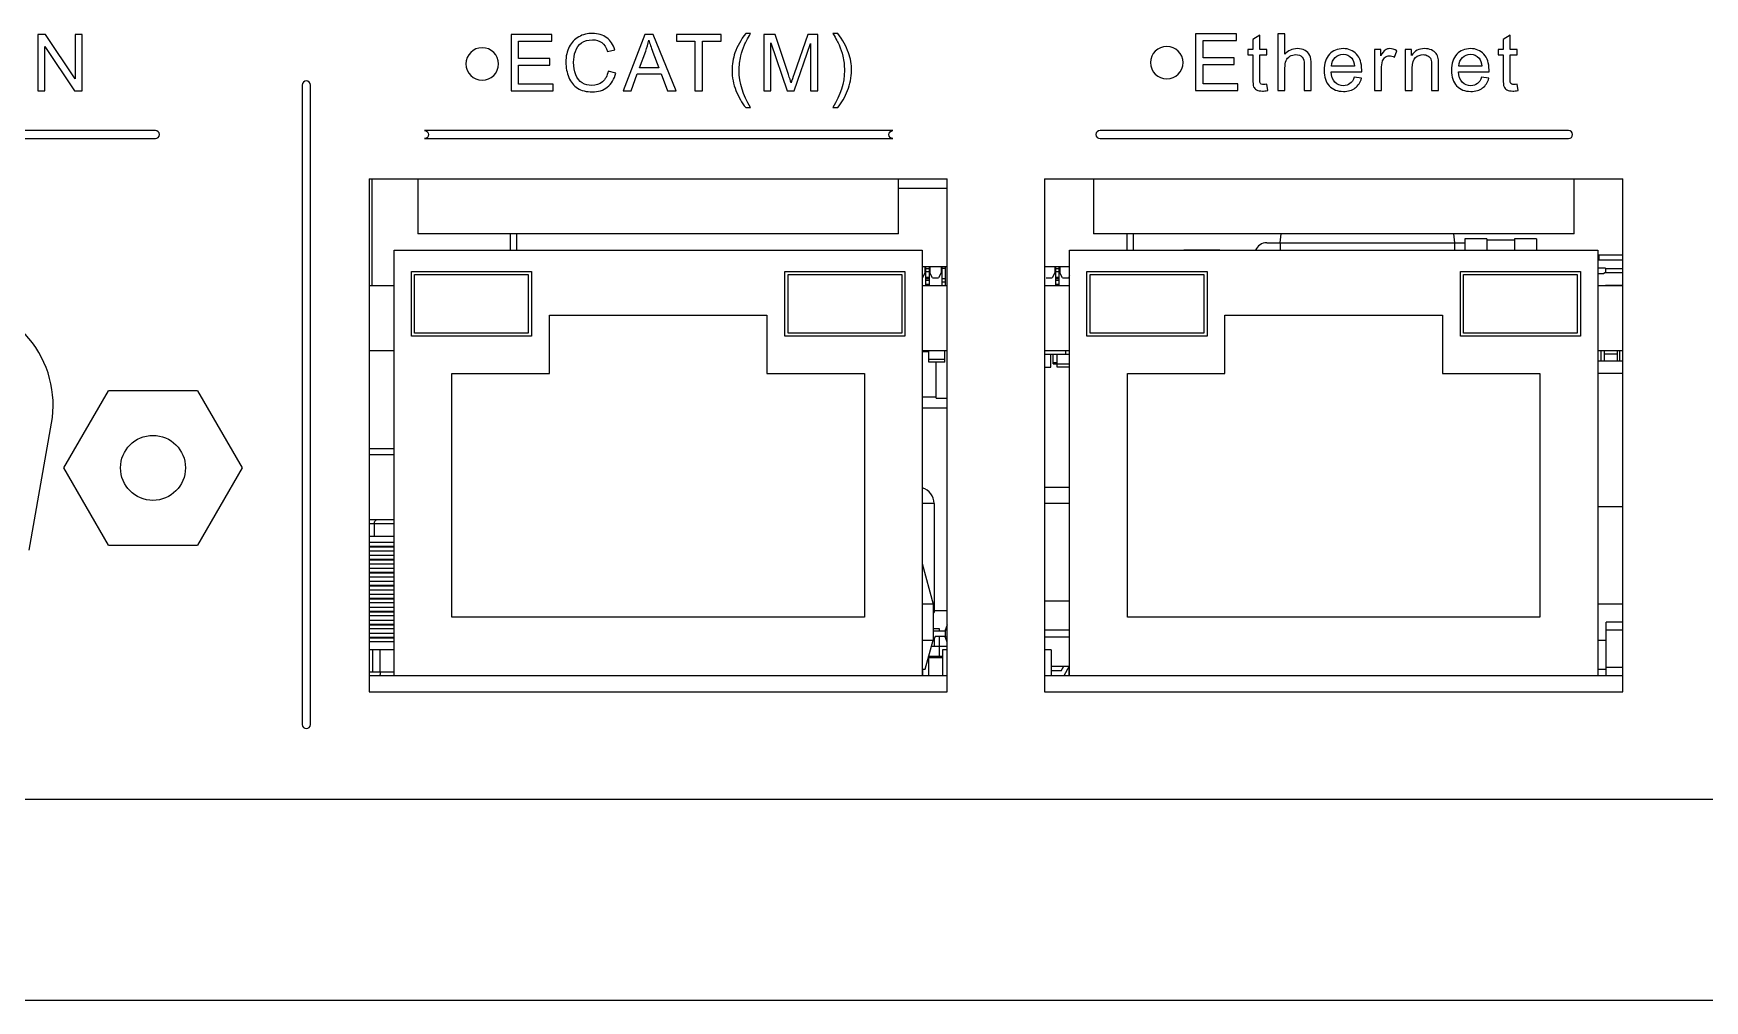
# Model space of a CAD drawing. Header units: millimetres. Extents: x 4086 to 8318, y 123 to 1549.
# Drawn here: x 7152.6 to 7204.1, y 981.8 to 1011.6 of the extents above; entities that cross this region are included whole.
import ezdxf

# ---------------------------------------------------------------- set-up
doc = ezdxf.new("R2010")
doc.units = ezdxf.units.MM
doc.layers.add('20_ALL_FEATURES', color=7, linetype='Continuous')
doc.layers.add('layer 3', color=7, linetype='Continuous')

msp = doc.modelspace()

# ---------------------------------------------------------------- linework, layer by layer
at = {"layer": '20_ALL_FEATURES', "color": 7, "linetype": 'Continuous'}
for p, q in [((7162.976, 1007.114), (7180.776, 1007.114)), ((7162.976, 1007.114), (7162.976, 991.314)), ((7163.066, 1003.814), (7163.066, 1007.114)), ((7164.476, 1007.114), (7164.476, 1005.414)), ((7179.276, 1005.414), (7179.276, 1007.114)), ((7180.776, 991.314), (7180.776, 1007.114)), ((7183.776, 1007.114), (7201.576, 1007.114)), ((7183.776, 1007.114), (7183.776, 991.314)), ((7185.276, 1007.114), (7185.276, 1005.414)), ((7200.076, 1005.414), (7200.076, 1007.114)), ((7201.576, 991.314), (7201.576, 1007.114)), ((7180.776, 1006.814), (7179.276, 1006.814)), ((7179.276, 1005.414), (7164.476, 1005.414)), ((7167.316, 1005.414), (7167.316, 1004.914)), ((7167.516, 1005.414), (7167.516, 1004.914)), ((7200.076, 1005.414), (7185.276, 1005.414)), ((7186.316, 1004.914), (7186.316, 1005.414)), ((7186.516, 1004.914), (7186.516, 1005.414)), ((7190.616, 1005.144), (7196.716, 1005.144)), ((7191.026, 1005.144), (7191.059, 1005.414)), ((7191.026, 1005.144), (7191.026, 1004.914)), ((7196.406, 1005.144), (7196.374, 1005.414)), ((7196.406, 1004.914), (7196.406, 1005.144)), ((7197.391, 1005.264), (7196.716, 1005.264)), ((7196.716, 1005.264), (7196.716, 1004.914)), ((7197.391, 1005.264), (7197.391, 1004.914)), ((7197.391, 1005.239), (7198.241, 1005.239)), ((7198.916, 1005.264), (7198.241, 1005.264)), ((7198.241, 1005.264), (7198.241, 1004.914)), ((7198.916, 1005.264), (7198.916, 1004.914)), ((7163.746, 1004.914), (7180.006, 1004.914)), ((7163.746, 991.814), (7163.746, 1004.914)), ((7180.006, 1004.914), (7180.006, 991.814)), ((7184.546, 1004.914), (7200.806, 1004.914)), ((7184.546, 991.814), (7184.546, 1004.914)), ((7188.061, 1004.914), (7188.066, 1004.924)), ((7188.066, 1004.924), (7189.166, 1004.924)), ((7189.171, 1004.914), (7189.166, 1004.924)), ((7200.806, 1004.914), (7200.806, 991.814)), ((7200.806, 1004.614), (7201.576, 1004.614)), ((7201.576, 1004.764), (7200.841, 1004.764)), ((7200.841, 1004.764), (7200.841, 1004.614)), ((7164.276, 1004.264), (7167.976, 1004.264)), ((7164.276, 1002.264), (7164.276, 1004.264)), ((7164.376, 1004.164), (7167.876, 1004.164)), ((7164.376, 1002.364), (7164.376, 1004.164)), ((7167.876, 1004.164), (7167.876, 1002.364)), ((7167.976, 1004.264), (7167.976, 1002.264)), ((7175.776, 1004.264), (7179.476, 1004.264)), ((7175.776, 1002.264), (7175.776, 1004.264)), ((7175.876, 1004.164), (7179.376, 1004.164)), ((7175.876, 1002.364), (7175.876, 1004.164)), ((7179.376, 1004.164), (7179.376, 1002.364)), ((7179.476, 1004.264), (7179.476, 1002.264)), ((7180.776, 1004.404), (7180.006, 1004.404)), ((7180.006, 1004.064), (7180.011, 1004.064)), ((7180.091, 1004.214), (7180.011, 1004.064)), ((7180.091, 1004.404), (7180.091, 1004.214)), ((7180.106, 1004.404), (7180.106, 1003.814)), ((7180.106, 1004.354), (7180.226, 1004.354)), ((7180.226, 1004.254), (7180.106, 1004.254)), ((7180.106, 1004.084), (7180.226, 1004.084)), ((7180.226, 1004.034), (7180.106, 1004.034)), ((7180.226, 1003.984), (7180.106, 1003.984)), ((7180.226, 1003.814), (7180.226, 1004.404)), ((7180.241, 1004.404), (7180.241, 1004.214)), ((7180.321, 1004.064), (7180.241, 1004.214)), ((7180.321, 1004.064), (7180.511, 1004.064)), ((7180.591, 1004.214), (7180.511, 1004.064)), ((7180.591, 1004.404), (7180.591, 1004.214)), ((7180.606, 1004.404), (7180.606, 1003.814)), ((7180.726, 1004.354), (7180.606, 1004.354)), ((7180.726, 1004.034), (7180.606, 1004.034)), ((7180.726, 1003.934), (7180.606, 1003.934)), ((7180.726, 1003.814), (7180.726, 1004.404)), ((7184.546, 1004.404), (7183.776, 1004.404)), ((7183.821, 1004.064), (7184.011, 1004.064)), ((7184.091, 1004.214), (7184.011, 1004.064)), ((7184.091, 1004.404), (7184.091, 1004.214)), ((7184.106, 1004.404), (7184.106, 1003.814)), ((7184.106, 1004.354), (7184.226, 1004.354)), ((7184.226, 1004.254), (7184.106, 1004.254)), ((7184.106, 1004.084), (7184.226, 1004.084)), ((7184.226, 1004.034), (7184.106, 1004.034)), ((7184.226, 1003.984), (7184.106, 1003.984)), ((7184.226, 1003.814), (7184.226, 1004.404)), ((7184.241, 1004.404), (7184.241, 1004.214)), ((7184.321, 1004.064), (7184.241, 1004.214)), ((7184.321, 1004.064), (7184.511, 1004.064)), ((7184.546, 1004.129), (7184.511, 1004.064)), ((7185.076, 1004.264), (7188.776, 1004.264)), ((7185.076, 1002.264), (7185.076, 1004.264)), ((7185.176, 1004.164), (7188.676, 1004.164)), ((7185.176, 1002.364), (7185.176, 1004.164)), ((7188.676, 1004.164), (7188.676, 1002.364)), ((7188.776, 1004.264), (7188.776, 1002.264)), ((7196.576, 1004.264), (7200.276, 1004.264)), ((7196.576, 1002.264), (7196.576, 1004.264)), ((7196.676, 1004.164), (7200.176, 1004.164)), ((7196.676, 1002.364), (7196.676, 1004.164)), ((7200.176, 1004.164), (7200.176, 1002.364)), ((7200.276, 1004.264), (7200.276, 1002.264)), ((7201.041, 1004.364), (7200.806, 1004.364)), ((7200.991, 1004.189), (7200.811, 1004.189)), ((7200.991, 1004.194), (7200.991, 1004.189)), ((7201.576, 1004.214), (7201.011, 1004.214)), ((7201.041, 1004.364), (7201.041, 1004.214)), ((7201.576, 1004.339), (7201.041, 1004.339)), ((7163.746, 1003.814), (7162.976, 1003.814)), ((7180.776, 1003.814), (7180.006, 1003.814)), ((7180.226, 1003.864), (7180.106, 1003.864)), ((7184.546, 1003.814), (7183.776, 1003.814)), ((7184.226, 1003.864), (7184.106, 1003.864)), ((7201.576, 1003.814), (7200.806, 1003.814)), ((7201.041, 1003.839), (7201.576, 1003.839)), ((7201.066, 1003.814), (7201.066, 1003.839)), ((7201.366, 1003.814), (7201.366, 1003.839)), ((7168.526, 1002.914), (7175.226, 1002.914)), ((7168.526, 1001.114), (7168.526, 1002.914)), ((7175.226, 1002.914), (7175.226, 1001.114)), ((7189.326, 1002.914), (7196.026, 1002.914)), ((7189.326, 1001.114), (7189.326, 1002.914)), ((7196.026, 1002.914), (7196.026, 1001.114)), ((7167.976, 1002.264), (7164.276, 1002.264)), ((7167.876, 1002.364), (7164.376, 1002.364)), ((7179.476, 1002.264), (7175.776, 1002.264)), ((7179.376, 1002.364), (7175.876, 1002.364)), ((7188.776, 1002.264), (7185.076, 1002.264)), ((7188.676, 1002.364), (7185.176, 1002.364)), ((7200.276, 1002.264), (7196.576, 1002.264)), ((7200.176, 1002.364), (7196.676, 1002.364)), ((7163.746, 1001.814), (7162.976, 1001.814)), ((7180.776, 1001.814), (7180.006, 1001.814)), ((7180.206, 1001.789), (7180.006, 1001.789)), ((7180.166, 1001.789), (7180.166, 1001.814)), ((7180.206, 1001.464), (7180.206, 1001.814)), ((7180.206, 1001.564), (7180.706, 1001.564)), ((7180.706, 1001.464), (7180.206, 1001.464)), ((7180.441, 1000.364), (7180.441, 1001.464)), ((7180.706, 1001.464), (7180.706, 1001.814)), ((7184.546, 1001.814), (7183.776, 1001.814)), ((7183.776, 1001.714), (7184.546, 1001.714)), ((7183.966, 1001.314), (7183.966, 1001.714)), ((7184.041, 1001.414), (7184.041, 1001.714)), ((7184.041, 1001.459), (7184.166, 1001.459)), ((7184.166, 1001.439), (7184.041, 1001.439)), ((7184.041, 1001.434), (7184.166, 1001.434)), ((7184.041, 1001.414), (7184.546, 1001.414)), ((7184.166, 1001.314), (7184.166, 1001.714)), ((7184.416, 1001.814), (7184.416, 1001.714)), ((7201.576, 1001.814), (7200.806, 1001.814)), ((7200.806, 1001.514), (7201.576, 1001.514)), ((7200.906, 1001.814), (7200.906, 1001.514)), ((7201.016, 1001.514), (7201.016, 1001.814)), ((7201.416, 1001.714), (7201.016, 1001.714)), ((7201.416, 1001.514), (7201.416, 1001.814)), ((7201.476, 1001.814), (7201.476, 1001.514)), ((7165.526, 1001.114), (7168.526, 1001.114)), ((7165.526, 993.614), (7165.526, 1001.114)), ((7175.226, 1001.114), (7178.226, 1001.114)), ((7178.226, 1001.114), (7178.226, 993.614)), ((7183.776, 1001.314), (7183.966, 1001.314)), ((7184.546, 1001.314), (7184.166, 1001.314)), ((7186.326, 1001.114), (7189.326, 1001.114)), ((7186.326, 993.614), (7186.326, 1001.114)), ((7196.026, 1001.114), (7199.026, 1001.114)), ((7199.026, 1001.114), (7199.026, 993.614)), ((7201.576, 1001.114), (7200.806, 1001.114)), ((7153.579, 998.214), (7154.95, 1000.589)), ((7157.692, 1000.589), (7154.95, 1000.589)), ((7157.692, 1000.589), (7159.064, 998.214)), ((7180.441, 1000.389), (7180.006, 1000.389)), ((7180.441, 1000.364), (7180.776, 1000.364)), ((7180.006, 1000.064), (7180.776, 1000.064)), ((7152.506, 995.685), (7153.197, 999.585)), ((7162.976, 998.814), (7163.746, 998.814)), ((7163.746, 998.614), (7162.976, 998.614)), ((7154.95, 995.839), (7153.579, 998.214)), ((7159.064, 998.214), (7157.692, 995.839)), ((7183.776, 997.615), (7184.546, 997.615)), ((7184.546, 997.614), (7183.776, 997.614)), ((7180.375, 997.114), (7180.006, 997.114)), ((7180.375, 997.114), (7180.375, 993.784)), ((7184.546, 997.114), (7183.776, 997.114)), ((7201.576, 997.014), (7200.806, 997.014)), ((7163.746, 996.614), (7162.976, 996.614)), ((7163.746, 996.494), (7162.976, 996.494)), ((7163.127, 996.494), (7163.127, 996.114)), ((7154.95, 995.839), (7157.692, 995.839)), ((7162.976, 996.114), (7163.746, 996.114)), ((7163.746, 995.914), (7162.976, 995.914)), ((7163.746, 995.794), (7162.976, 995.794)), ((7162.976, 995.784), (7163.746, 995.784)), ((7162.976, 995.664), (7163.746, 995.664)), ((7163.746, 995.514), (7162.976, 995.514)), ((7163.746, 995.394), (7162.976, 995.394)), ((7162.976, 995.384), (7163.746, 995.384)), ((7162.976, 995.264), (7163.746, 995.264)), ((7180.006, 995.267), (7180.342, 994.014)), ((7163.746, 995.114), (7162.976, 995.114)), ((7163.746, 994.994), (7162.976, 994.994)), ((7162.976, 994.984), (7163.746, 994.984)), ((7162.976, 994.864), (7163.746, 994.864)), ((7163.746, 994.714), (7162.976, 994.714)), ((7163.746, 994.594), (7162.976, 994.594)), ((7162.976, 994.584), (7163.746, 994.584)), ((7162.976, 994.464), (7163.746, 994.464)), ((7163.746, 994.314), (7162.976, 994.314)), ((7163.746, 994.194), (7162.976, 994.194)), ((7162.976, 994.184), (7163.746, 994.184)), ((7162.976, 994.064), (7163.746, 994.064)), ((7163.746, 993.914), (7162.976, 993.914)), ((7163.746, 993.794), (7162.976, 993.794)), ((7162.976, 993.784), (7163.746, 993.784)), ((7162.976, 993.664), (7163.746, 993.664)), ((7180.342, 994.014), (7180.006, 994.014)), ((7180.342, 994.014), (7180.342, 992.914)), ((7180.776, 993.814), (7180.342, 993.814)), ((7180.342, 993.784), (7180.375, 993.784)), ((7184.546, 994.114), (7183.776, 994.114)), ((7201.576, 994.014), (7200.806, 994.014)), ((7163.746, 993.514), (7162.976, 993.514)), ((7163.746, 993.394), (7162.976, 993.394)), ((7162.976, 993.384), (7163.746, 993.384)), ((7162.976, 993.264), (7163.746, 993.264)), ((7178.226, 993.614), (7165.526, 993.614)), ((7180.342, 993.264), (7180.525, 993.264)), ((7180.715, 993.183), (7180.342, 993.183)), ((7180.525, 993.264), (7180.525, 993.183)), ((7180.776, 993.383), (7180.715, 993.214)), ((7180.776, 993.214), (7180.715, 993.214)), ((7180.715, 993.214), (7180.715, 993.014)), ((7184.546, 993.214), (7183.776, 993.214)), ((7199.026, 993.614), (7186.326, 993.614)), ((7201.576, 993.464), (7201.071, 993.464)), ((7201.071, 991.814), (7201.071, 993.464)), ((7201.576, 993.214), (7201.071, 993.214)), ((7163.746, 993.114), (7162.976, 993.114)), ((7163.746, 992.994), (7162.976, 992.994)), ((7162.976, 992.984), (7163.746, 992.984)), ((7162.976, 992.864), (7163.746, 992.864)), ((7163.746, 992.614), (7162.976, 992.614)), ((7163.088, 991.934), (7163.088, 992.614)), ((7163.32, 991.934), (7163.32, 992.614)), ((7180.006, 992.914), (7180.342, 992.914)), ((7180.101, 992.014), (7180.342, 992.914)), ((7180.776, 992.714), (7180.288, 992.714)), ((7180.415, 993.033), (7180.332, 992.878)), ((7180.375, 992.959), (7180.375, 992.714)), ((7180.415, 993.033), (7180.715, 993.033)), ((7180.525, 993.033), (7180.525, 992.414)), ((7180.776, 992.614), (7180.635, 992.614)), ((7180.635, 992.614), (7180.635, 991.814)), ((7180.715, 993.014), (7180.776, 993.014)), ((7180.776, 992.845), (7180.715, 993.014)), ((7183.776, 993.014), (7184.546, 993.014)), ((7183.975, 992.614), (7183.776, 992.614)), ((7183.975, 992.614), (7183.975, 991.814)), ((7200.806, 992.914), (7201.071, 992.914)), ((7180.635, 992.394), (7180.204, 992.394)), ((7180.204, 992.394), (7180.204, 991.834)), ((7180.204, 992.389), (7180.635, 992.389)), ((7180.635, 992.369), (7180.204, 992.369)), ((7180.208, 992.414), (7180.635, 992.414)), ((7183.975, 992.114), (7184.546, 992.114)), ((7184.282, 991.964), (7184.362, 992.114)), ((7184.532, 992.114), (7184.372, 991.814)), ((7184.522, 992.096), (7184.522, 991.814)), ((7162.976, 991.934), (7163.746, 991.934)), ((7180.776, 991.814), (7162.976, 991.814)), ((7180.006, 992.014), (7180.101, 992.014)), ((7180.011, 992.014), (7180.011, 991.814)), ((7201.576, 991.814), (7183.776, 991.814)), ((7184.282, 991.964), (7183.975, 991.964)), ((7200.806, 992.014), (7201.071, 992.014)), ((7201.576, 992.064), (7201.071, 992.064)), ((7162.976, 991.314), (7180.776, 991.314)), ((7183.776, 991.314), (7201.576, 991.314)), ((6934.716, 988.014), (7262.016, 988.014)), ((7261.966, 981.814), (6934.766, 981.814))]:
    msp.add_line(p, q, dxfattribs=at)
msp.add_circle((7156.321, 998.214), 1, dxfattribs=at)
for centre, radius, start, end in [((7190.616, 1004.769), 0.375, 90, 157.1422), ((7200.811, 1004.169), 0.02, 90, 104.6973), ((7201.011, 1004.194), 0.02, 90, 180), ((7150.046, 1000.144), 3.2, 349.95, 90), ((7179.875, 997.114), 0.5, 0, 74.7487), ((7180.938, 993.434), 0.662, 148.1092, 154.5732)]:
    msp.add_arc(centre, radius, start, end, dxfattribs=at)
for points, knots in [([(7163.221, 996.614), (7163.2, 996.614), (7163.148, 996.582), (7163.127, 996.526), (7163.127, 996.494)], [0, 0, 0, 0, 0.400291, 1, 1, 1, 1]), ([(7163.32, 991.934), (7163.32, 991.918), (7163.319, 991.896), (7163.315, 991.868), (7163.312, 991.85), (7163.307, 991.835), (7163.302, 991.823), (7163.296, 991.814), (7163.291, 991.814)], [0, 0, 0, 0, 0.361056, 0.525215, 0.67067, 0.792731, 0.888083, 1, 1, 1, 1])]:
    msp.add_open_spline(points, degree=3, knots=knots, dxfattribs=at)
at = {"layer": 'layer 3'}
for points, knots in [([(7152.773, 1009.818), (7152.773, 1009.818), (7152.773, 1011.559), (7152.773, 1011.559), (7152.773, 1011.559), (7152.773, 1011.559), (7153.01, 1011.559), (7153.01, 1011.559), (7153.01, 1011.559), (7153.01, 1011.559), (7153.923, 1010.192), (7153.923, 1010.192), (7153.923, 1010.192), (7153.923, 1010.192), (7153.923, 1011.559), (7153.923, 1011.559), (7153.923, 1011.559), (7153.923, 1011.559), (7154.145, 1011.559), (7154.145, 1011.559), (7154.145, 1011.559), (7154.145, 1011.559), (7154.145, 1009.818), (7154.145, 1009.818), (7154.145, 1009.818), (7154.145, 1009.818), (7153.908, 1009.818), (7153.908, 1009.818), (7153.908, 1009.818), (7153.908, 1009.818), (7152.994, 1011.185), (7152.994, 1011.185), (7152.994, 1011.185), (7152.994, 1011.185), (7152.994, 1009.818), (7152.994, 1009.818), (7152.994, 1009.818), (7152.994, 1009.818), (7152.773, 1009.818), (7152.773, 1009.818)], [0, 0, 0, 0, 0.090909, 0.090909, 0.090909, 0.090909, 0.181818, 0.181818, 0.181818, 0.181818, 0.272727, 0.272727, 0.272727, 0.272727, 0.363636, 0.363636, 0.363636, 0.363636, 0.454545, 0.454545, 0.454545, 0.454545, 0.545455, 0.545455, 0.545455, 0.545455, 0.636364, 0.636364, 0.636364, 0.636364, 0.727273, 0.727273, 0.727273, 0.727273, 0.818182, 0.818182, 0.818182, 0.818182, 1, 1, 1, 1]), ([(7167.346, 1009.818), (7167.346, 1009.818), (7167.346, 1011.559), (7167.346, 1011.559), (7167.346, 1011.559), (7167.346, 1011.559), (7168.603, 1011.559), (7168.603, 1011.559), (7168.603, 1011.559), (7168.603, 1011.559), (7168.603, 1011.355), (7168.603, 1011.355), (7168.603, 1011.355), (7168.603, 1011.355), (7167.577, 1011.355), (7167.577, 1011.355), (7167.577, 1011.355), (7167.577, 1011.355), (7167.577, 1010.82), (7167.577, 1010.82), (7167.577, 1010.82), (7167.577, 1010.82), (7168.538, 1010.82), (7168.538, 1010.82), (7168.538, 1010.82), (7168.538, 1010.82), (7168.538, 1010.616), (7168.538, 1010.616), (7168.538, 1010.616), (7168.538, 1010.616), (7167.577, 1010.616), (7167.577, 1010.616), (7167.577, 1010.616), (7167.577, 1010.616), (7167.577, 1010.022), (7167.577, 1010.022), (7167.577, 1010.022), (7167.577, 1010.022), (7168.645, 1010.022), (7168.645, 1010.022), (7168.645, 1010.022), (7168.645, 1010.022), (7168.645, 1009.818), (7168.645, 1009.818), (7168.645, 1009.818), (7168.645, 1009.818), (7167.346, 1009.818), (7167.346, 1009.818)], [0, 0, 0, 0, 0.076923, 0.076923, 0.076923, 0.076923, 0.153846, 0.153846, 0.153846, 0.153846, 0.230769, 0.230769, 0.230769, 0.230769, 0.307692, 0.307692, 0.307692, 0.307692, 0.384615, 0.384615, 0.384615, 0.384615, 0.461538, 0.461538, 0.461538, 0.461538, 0.538462, 0.538462, 0.538462, 0.538462, 0.615385, 0.615385, 0.615385, 0.615385, 0.692308, 0.692308, 0.692308, 0.692308, 0.769231, 0.769231, 0.769231, 0.769231, 0.846154, 0.846154, 0.846154, 0.846154, 1, 1, 1, 1]), ([(7170.339, 1010.429), (7170.339, 1010.429), (7170.57, 1010.37), (7170.57, 1010.37), (7170.57, 1010.37), (7170.522, 1010.181), (7170.435, 1010.037), (7170.31, 1009.938), (7170.31, 1009.938), (7170.185, 1009.838), (7170.031, 1009.789), (7169.85, 1009.789), (7169.85, 1009.789), (7169.663, 1009.789), (7169.51, 1009.827), (7169.393, 1009.903), (7169.393, 1009.903), (7169.275, 1009.98), (7169.186, 1010.09), (7169.125, 1010.235), (7169.125, 1010.235), (7169.064, 1010.38), (7169.033, 1010.535), (7169.033, 1010.702), (7169.033, 1010.702), (7169.033, 1010.883), (7169.067, 1011.041), (7169.137, 1011.176), (7169.137, 1011.176), (7169.206, 1011.311), (7169.304, 1011.413), (7169.432, 1011.484), (7169.432, 1011.484), (7169.56, 1011.554), (7169.701, 1011.589), (7169.854, 1011.589), (7169.854, 1011.589), (7170.028, 1011.589), (7170.174, 1011.544), (7170.293, 1011.456), (7170.293, 1011.456), (7170.412, 1011.367), (7170.494, 1011.242), (7170.541, 1011.082), (7170.541, 1011.082), (7170.541, 1011.082), (7170.315, 1011.028), (7170.315, 1011.028), (7170.315, 1011.028), (7170.275, 1011.155), (7170.216, 1011.247), (7170.139, 1011.305), (7170.139, 1011.305), (7170.063, 1011.363), (7169.966, 1011.392), (7169.85, 1011.392), (7169.85, 1011.392), (7169.716, 1011.392), (7169.604, 1011.359), (7169.515, 1011.295), (7169.515, 1011.295), (7169.425, 1011.231), (7169.362, 1011.145), (7169.326, 1011.037), (7169.326, 1011.037), (7169.289, 1010.929), (7169.271, 1010.817), (7169.271, 1010.703), (7169.271, 1010.703), (7169.271, 1010.555), (7169.293, 1010.425), (7169.336, 1010.315), (7169.336, 1010.315), (7169.379, 1010.205), (7169.446, 1010.122), (7169.536, 1010.067), (7169.536, 1010.067), (7169.627, 1010.013), (7169.725, 1009.986), (7169.831, 1009.986), (7169.831, 1009.986), (7169.96, 1009.986), (7170.069, 1010.023), (7170.158, 1010.097), (7170.158, 1010.097), (7170.247, 1010.172), (7170.307, 1010.282), (7170.339, 1010.429)], [0, 0, 0, 0, 0.043478, 0.043478, 0.043478, 0.043478, 0.086957, 0.086957, 0.086957, 0.086957, 0.130435, 0.130435, 0.130435, 0.130435, 0.173913, 0.173913, 0.173913, 0.173913, 0.217391, 0.217391, 0.217391, 0.217391, 0.26087, 0.26087, 0.26087, 0.26087, 0.304348, 0.304348, 0.304348, 0.304348, 0.347826, 0.347826, 0.347826, 0.347826, 0.391304, 0.391304, 0.391304, 0.391304, 0.434783, 0.434783, 0.434783, 0.434783, 0.478261, 0.478261, 0.478261, 0.478261, 0.521739, 0.521739, 0.521739, 0.521739, 0.565217, 0.565217, 0.565217, 0.565217, 0.608696, 0.608696, 0.608696, 0.608696, 0.652174, 0.652174, 0.652174, 0.652174, 0.695652, 0.695652, 0.695652, 0.695652, 0.73913, 0.73913, 0.73913, 0.73913, 0.782609, 0.782609, 0.782609, 0.782609, 0.826087, 0.826087, 0.826087, 0.826087, 0.869565, 0.869565, 0.869565, 0.869565, 0.913043, 0.913043, 0.913043, 0.913043, 1, 1, 1, 1]), ([(7170.799, 1009.818), (7170.799, 1009.818), (7171.468, 1011.559), (7171.468, 1011.559), (7171.468, 1011.559), (7171.468, 1011.559), (7171.721, 1011.559), (7171.721, 1011.559), (7171.721, 1011.559), (7171.721, 1011.559), (7172.43, 1009.818), (7172.43, 1009.818), (7172.43, 1009.818), (7172.43, 1009.818), (7172.168, 1009.818), (7172.168, 1009.818), (7172.168, 1009.818), (7172.168, 1009.818), (7171.966, 1010.346), (7171.966, 1010.346), (7171.966, 1010.346), (7171.966, 1010.346), (7171.233, 1010.346), (7171.233, 1010.346), (7171.233, 1010.346), (7171.233, 1010.346), (7171.044, 1009.818), (7171.044, 1009.818), (7171.044, 1009.818), (7171.044, 1009.818), (7170.799, 1009.818), (7170.799, 1009.818)], [0, 0, 0, 0, 0.111111, 0.111111, 0.111111, 0.111111, 0.222222, 0.222222, 0.222222, 0.222222, 0.333333, 0.333333, 0.333333, 0.333333, 0.444444, 0.444444, 0.444444, 0.444444, 0.555556, 0.555556, 0.555556, 0.555556, 0.666667, 0.666667, 0.666667, 0.666667, 0.777778, 0.777778, 0.777778, 0.777778, 1, 1, 1, 1]), ([(7171.301, 1010.533), (7171.301, 1010.533), (7171.894, 1010.533), (7171.894, 1010.533), (7171.894, 1010.533), (7171.894, 1010.533), (7171.712, 1011.016), (7171.712, 1011.016), (7171.712, 1011.016), (7171.658, 1011.162), (7171.616, 1011.284), (7171.588, 1011.379), (7171.588, 1011.379), (7171.564, 1011.266), (7171.532, 1011.154), (7171.492, 1011.044), (7171.492, 1011.044), (7171.492, 1011.044), (7171.301, 1010.533), (7171.301, 1010.533)], [0, 0, 0, 0, 0.166667, 0.166667, 0.166667, 0.166667, 0.333333, 0.333333, 0.333333, 0.333333, 0.5, 0.5, 0.5, 0.5, 0.666667, 0.666667, 0.666667, 0.666667, 1, 1, 1, 1]), ([(7173.01, 1009.818), (7173.01, 1009.818), (7173.01, 1011.355), (7173.01, 1011.355), (7173.01, 1011.355), (7173.01, 1011.355), (7172.436, 1011.355), (7172.436, 1011.355), (7172.436, 1011.355), (7172.436, 1011.355), (7172.436, 1011.559), (7172.436, 1011.559), (7172.436, 1011.559), (7172.436, 1011.559), (7173.815, 1011.559), (7173.815, 1011.559), (7173.815, 1011.559), (7173.815, 1011.559), (7173.815, 1011.355), (7173.815, 1011.355), (7173.815, 1011.355), (7173.815, 1011.355), (7173.241, 1011.355), (7173.241, 1011.355), (7173.241, 1011.355), (7173.241, 1011.355), (7173.241, 1009.818), (7173.241, 1009.818), (7173.241, 1009.818), (7173.241, 1009.818), (7173.01, 1009.818), (7173.01, 1009.818)], [0, 0, 0, 0, 0.111111, 0.111111, 0.111111, 0.111111, 0.222222, 0.222222, 0.222222, 0.222222, 0.333333, 0.333333, 0.333333, 0.333333, 0.444444, 0.444444, 0.444444, 0.444444, 0.555556, 0.555556, 0.555556, 0.555556, 0.666667, 0.666667, 0.666667, 0.666667, 0.777778, 0.777778, 0.777778, 0.777778, 1, 1, 1, 1]), ([(7174.571, 1009.307), (7174.453, 1009.456), (7174.353, 1009.63), (7174.272, 1009.829), (7174.272, 1009.829), (7174.19, 1010.029), (7174.15, 1010.235), (7174.15, 1010.449), (7174.15, 1010.449), (7174.15, 1010.637), (7174.18, 1010.818), (7174.241, 1010.99), (7174.241, 1010.99), (7174.312, 1011.19), (7174.422, 1011.39), (7174.571, 1011.589), (7174.571, 1011.589), (7174.571, 1011.589), (7174.724, 1011.589), (7174.724, 1011.589), (7174.724, 1011.589), (7174.628, 1011.424), (7174.564, 1011.306), (7174.534, 1011.236), (7174.534, 1011.236), (7174.485, 1011.127), (7174.447, 1011.013), (7174.42, 1010.894), (7174.42, 1010.894), (7174.386, 1010.746), (7174.369, 1010.597), (7174.369, 1010.448), (7174.369, 1010.448), (7174.369, 1010.067), (7174.487, 1009.687), (7174.724, 1009.307), (7174.724, 1009.307), (7174.724, 1009.307), (7174.571, 1009.307), (7174.571, 1009.307)], [0, 0, 0, 0, 0.090909, 0.090909, 0.090909, 0.090909, 0.181818, 0.181818, 0.181818, 0.181818, 0.272727, 0.272727, 0.272727, 0.272727, 0.363636, 0.363636, 0.363636, 0.363636, 0.454545, 0.454545, 0.454545, 0.454545, 0.545455, 0.545455, 0.545455, 0.545455, 0.636364, 0.636364, 0.636364, 0.636364, 0.727273, 0.727273, 0.727273, 0.727273, 0.818182, 0.818182, 0.818182, 0.818182, 1, 1, 1, 1]), ([(7175.129, 1009.818), (7175.129, 1009.818), (7175.129, 1011.559), (7175.129, 1011.559), (7175.129, 1011.559), (7175.129, 1011.559), (7175.474, 1011.559), (7175.474, 1011.559), (7175.474, 1011.559), (7175.474, 1011.559), (7175.886, 1010.327), (7175.886, 1010.327), (7175.886, 1010.327), (7175.924, 1010.212), (7175.952, 1010.126), (7175.969, 1010.069), (7175.969, 1010.069), (7175.989, 1010.132), (7176.02, 1010.225), (7176.063, 1010.348), (7176.063, 1010.348), (7176.063, 1010.348), (7176.482, 1011.559), (7176.482, 1011.559), (7176.482, 1011.559), (7176.482, 1011.559), (7176.79, 1011.559), (7176.79, 1011.559), (7176.79, 1011.559), (7176.79, 1011.559), (7176.79, 1009.818), (7176.79, 1009.818), (7176.79, 1009.818), (7176.79, 1009.818), (7176.569, 1009.818), (7176.569, 1009.818), (7176.569, 1009.818), (7176.569, 1009.818), (7176.569, 1011.275), (7176.569, 1011.275), (7176.569, 1011.275), (7176.569, 1011.275), (7176.061, 1009.818), (7176.061, 1009.818), (7176.061, 1009.818), (7176.061, 1009.818), (7175.853, 1009.818), (7175.853, 1009.818), (7175.853, 1009.818), (7175.853, 1009.818), (7175.35, 1011.302), (7175.35, 1011.302), (7175.35, 1011.302), (7175.35, 1011.302), (7175.35, 1009.818), (7175.35, 1009.818), (7175.35, 1009.818), (7175.35, 1009.818), (7175.129, 1009.818), (7175.129, 1009.818)], [0, 0, 0, 0, 0.0625, 0.0625, 0.0625, 0.0625, 0.125, 0.125, 0.125, 0.125, 0.1875, 0.1875, 0.1875, 0.1875, 0.25, 0.25, 0.25, 0.25, 0.3125, 0.3125, 0.3125, 0.3125, 0.375, 0.375, 0.375, 0.375, 0.4375, 0.4375, 0.4375, 0.4375, 0.5, 0.5, 0.5, 0.5, 0.5625, 0.5625, 0.5625, 0.5625, 0.625, 0.625, 0.625, 0.625, 0.6875, 0.6875, 0.6875, 0.6875, 0.75, 0.75, 0.75, 0.75, 0.8125, 0.8125, 0.8125, 0.8125, 0.875, 0.875, 0.875, 0.875, 1, 1, 1, 1]), ([(7177.41, 1009.307), (7177.41, 1009.307), (7177.256, 1009.307), (7177.256, 1009.307), (7177.256, 1009.307), (7177.493, 1009.687), (7177.611, 1010.067), (7177.611, 1010.448), (7177.611, 1010.448), (7177.611, 1010.597), (7177.594, 1010.744), (7177.56, 1010.89), (7177.56, 1010.89), (7177.534, 1011.009), (7177.496, 1011.123), (7177.448, 1011.233), (7177.448, 1011.233), (7177.417, 1011.304), (7177.353, 1011.422), (7177.256, 1011.589), (7177.256, 1011.589), (7177.256, 1011.589), (7177.41, 1011.589), (7177.41, 1011.589), (7177.41, 1011.589), (7177.558, 1011.39), (7177.668, 1011.19), (7177.739, 1010.99), (7177.739, 1010.99), (7177.8, 1010.818), (7177.83, 1010.637), (7177.83, 1010.449), (7177.83, 1010.449), (7177.83, 1010.235), (7177.789, 1010.029), (7177.708, 1009.829), (7177.708, 1009.829), (7177.626, 1009.63), (7177.527, 1009.456), (7177.41, 1009.307)], [0, 0, 0, 0, 0.090909, 0.090909, 0.090909, 0.090909, 0.181818, 0.181818, 0.181818, 0.181818, 0.272727, 0.272727, 0.272727, 0.272727, 0.363636, 0.363636, 0.363636, 0.363636, 0.454545, 0.454545, 0.454545, 0.454545, 0.545455, 0.545455, 0.545455, 0.545455, 0.636364, 0.636364, 0.636364, 0.636364, 0.727273, 0.727273, 0.727273, 0.727273, 0.818182, 0.818182, 0.818182, 0.818182, 1, 1, 1, 1]), ([(7188.424, 1009.831), (7188.424, 1009.831), (7188.424, 1011.573), (7188.424, 1011.573), (7188.424, 1011.573), (7188.424, 1011.573), (7189.682, 1011.573), (7189.682, 1011.573), (7189.682, 1011.573), (7189.682, 1011.573), (7189.682, 1011.368), (7189.682, 1011.368), (7189.682, 1011.368), (7189.682, 1011.368), (7188.655, 1011.368), (7188.655, 1011.368), (7188.655, 1011.368), (7188.655, 1011.368), (7188.655, 1010.833), (7188.655, 1010.833), (7188.655, 1010.833), (7188.655, 1010.833), (7189.616, 1010.833), (7189.616, 1010.833), (7189.616, 1010.833), (7189.616, 1010.833), (7189.616, 1010.629), (7189.616, 1010.629), (7189.616, 1010.629), (7189.616, 1010.629), (7188.655, 1010.629), (7188.655, 1010.629), (7188.655, 1010.629), (7188.655, 1010.629), (7188.655, 1010.035), (7188.655, 1010.035), (7188.655, 1010.035), (7188.655, 1010.035), (7189.723, 1010.035), (7189.723, 1010.035), (7189.723, 1010.035), (7189.723, 1010.035), (7189.723, 1009.831), (7189.723, 1009.831), (7189.723, 1009.831), (7189.723, 1009.831), (7188.424, 1009.831), (7188.424, 1009.831)], [0, 0, 0, 0, 0.076923, 0.076923, 0.076923, 0.076923, 0.153846, 0.153846, 0.153846, 0.153846, 0.230769, 0.230769, 0.230769, 0.230769, 0.307692, 0.307692, 0.307692, 0.307692, 0.384615, 0.384615, 0.384615, 0.384615, 0.461538, 0.461538, 0.461538, 0.461538, 0.538462, 0.538462, 0.538462, 0.538462, 0.615385, 0.615385, 0.615385, 0.615385, 0.692308, 0.692308, 0.692308, 0.692308, 0.769231, 0.769231, 0.769231, 0.769231, 0.846154, 0.846154, 0.846154, 0.846154, 1, 1, 1, 1]), ([(7190.615, 1010.022), (7190.615, 1010.022), (7190.644, 1009.833), (7190.644, 1009.833), (7190.644, 1009.833), (7190.584, 1009.821), (7190.53, 1009.814), (7190.483, 1009.814), (7190.483, 1009.814), (7190.405, 1009.814), (7190.345, 1009.826), (7190.302, 1009.851), (7190.302, 1009.851), (7190.26, 1009.876), (7190.23, 1009.908), (7190.212, 1009.948), (7190.212, 1009.948), (7190.195, 1009.988), (7190.186, 1010.072), (7190.186, 1010.201), (7190.186, 1010.201), (7190.186, 1010.201), (7190.186, 1010.928), (7190.186, 1010.928), (7190.186, 1010.928), (7190.186, 1010.928), (7190.028, 1010.928), (7190.028, 1010.928), (7190.028, 1010.928), (7190.028, 1010.928), (7190.028, 1011.094), (7190.028, 1011.094), (7190.028, 1011.094), (7190.028, 1011.094), (7190.186, 1011.094), (7190.186, 1011.094), (7190.186, 1011.094), (7190.186, 1011.094), (7190.186, 1011.406), (7190.186, 1011.406), (7190.186, 1011.406), (7190.186, 1011.406), (7190.401, 1011.534), (7190.401, 1011.534), (7190.401, 1011.534), (7190.401, 1011.534), (7190.401, 1011.094), (7190.401, 1011.094), (7190.401, 1011.094), (7190.401, 1011.094), (7190.615, 1011.094), (7190.615, 1011.094), (7190.615, 1011.094), (7190.615, 1011.094), (7190.615, 1010.928), (7190.615, 1010.928), (7190.615, 1010.928), (7190.615, 1010.928), (7190.401, 1010.928), (7190.401, 1010.928), (7190.401, 1010.928), (7190.401, 1010.928), (7190.401, 1010.189), (7190.401, 1010.189), (7190.401, 1010.189), (7190.401, 1010.127), (7190.404, 1010.088), (7190.412, 1010.071), (7190.412, 1010.071), (7190.419, 1010.053), (7190.431, 1010.04), (7190.448, 1010.029), (7190.448, 1010.029), (7190.465, 1010.019), (7190.49, 1010.014), (7190.521, 1010.014), (7190.521, 1010.014), (7190.545, 1010.014), (7190.576, 1010.016), (7190.615, 1010.022)], [0, 0, 0, 0, 0.047619, 0.047619, 0.047619, 0.047619, 0.095238, 0.095238, 0.095238, 0.095238, 0.142857, 0.142857, 0.142857, 0.142857, 0.190476, 0.190476, 0.190476, 0.190476, 0.238095, 0.238095, 0.238095, 0.238095, 0.285714, 0.285714, 0.285714, 0.285714, 0.333333, 0.333333, 0.333333, 0.333333, 0.380952, 0.380952, 0.380952, 0.380952, 0.428571, 0.428571, 0.428571, 0.428571, 0.47619, 0.47619, 0.47619, 0.47619, 0.52381, 0.52381, 0.52381, 0.52381, 0.571429, 0.571429, 0.571429, 0.571429, 0.619048, 0.619048, 0.619048, 0.619048, 0.666667, 0.666667, 0.666667, 0.666667, 0.714286, 0.714286, 0.714286, 0.714286, 0.761905, 0.761905, 0.761905, 0.761905, 0.809524, 0.809524, 0.809524, 0.809524, 0.857143, 0.857143, 0.857143, 0.857143, 0.904762, 0.904762, 0.904762, 0.904762, 1, 1, 1, 1]), ([(7190.961, 1009.831), (7190.961, 1009.831), (7190.961, 1011.573), (7190.961, 1011.573), (7190.961, 1011.573), (7190.961, 1011.573), (7191.175, 1011.573), (7191.175, 1011.573), (7191.175, 1011.573), (7191.175, 1011.573), (7191.175, 1010.946), (7191.175, 1010.946), (7191.175, 1010.946), (7191.274, 1011.062), (7191.4, 1011.12), (7191.551, 1011.12), (7191.551, 1011.12), (7191.644, 1011.12), (7191.725, 1011.102), (7191.794, 1011.065), (7191.794, 1011.065), (7191.862, 1011.028), (7191.911, 1010.978), (7191.941, 1010.913), (7191.941, 1010.913), (7191.97, 1010.848), (7191.985, 1010.753), (7191.985, 1010.63), (7191.985, 1010.63), (7191.985, 1010.63), (7191.985, 1009.831), (7191.985, 1009.831), (7191.985, 1009.831), (7191.985, 1009.831), (7191.771, 1009.831), (7191.771, 1009.831), (7191.771, 1009.831), (7191.771, 1009.831), (7191.771, 1010.629), (7191.771, 1010.629), (7191.771, 1010.629), (7191.771, 1010.736), (7191.748, 1010.814), (7191.702, 1010.862), (7191.702, 1010.862), (7191.656, 1010.911), (7191.591, 1010.935), (7191.507, 1010.935), (7191.507, 1010.935), (7191.444, 1010.935), (7191.385, 1010.919), (7191.329, 1010.886), (7191.329, 1010.886), (7191.274, 1010.854), (7191.234, 1010.809), (7191.21, 1010.753), (7191.21, 1010.753), (7191.187, 1010.697), (7191.175, 1010.619), (7191.175, 1010.52), (7191.175, 1010.52), (7191.175, 1010.52), (7191.175, 1009.831), (7191.175, 1009.831), (7191.175, 1009.831), (7191.175, 1009.831), (7190.961, 1009.831), (7190.961, 1009.831)], [0, 0, 0, 0, 0.055556, 0.055556, 0.055556, 0.055556, 0.111111, 0.111111, 0.111111, 0.111111, 0.166667, 0.166667, 0.166667, 0.166667, 0.222222, 0.222222, 0.222222, 0.222222, 0.277778, 0.277778, 0.277778, 0.277778, 0.333333, 0.333333, 0.333333, 0.333333, 0.388889, 0.388889, 0.388889, 0.388889, 0.444444, 0.444444, 0.444444, 0.444444, 0.5, 0.5, 0.5, 0.5, 0.555556, 0.555556, 0.555556, 0.555556, 0.611111, 0.611111, 0.611111, 0.611111, 0.666667, 0.666667, 0.666667, 0.666667, 0.722222, 0.722222, 0.722222, 0.722222, 0.777778, 0.777778, 0.777778, 0.777778, 0.833333, 0.833333, 0.833333, 0.833333, 0.888889, 0.888889, 0.888889, 0.888889, 1, 1, 1, 1]), ([(7198.323, 1010.022), (7198.323, 1010.022), (7198.352, 1009.833), (7198.352, 1009.833), (7198.352, 1009.833), (7198.292, 1009.821), (7198.238, 1009.814), (7198.191, 1009.814), (7198.191, 1009.814), (7198.114, 1009.814), (7198.054, 1009.826), (7198.011, 1009.851), (7198.011, 1009.851), (7197.968, 1009.876), (7197.938, 1009.908), (7197.921, 1009.948), (7197.921, 1009.948), (7197.903, 1009.988), (7197.895, 1010.072), (7197.895, 1010.201), (7197.895, 1010.201), (7197.895, 1010.201), (7197.895, 1010.928), (7197.895, 1010.928), (7197.895, 1010.928), (7197.895, 1010.928), (7197.737, 1010.928), (7197.737, 1010.928), (7197.737, 1010.928), (7197.737, 1010.928), (7197.737, 1011.094), (7197.737, 1011.094), (7197.737, 1011.094), (7197.737, 1011.094), (7197.895, 1011.094), (7197.895, 1011.094), (7197.895, 1011.094), (7197.895, 1011.094), (7197.895, 1011.406), (7197.895, 1011.406), (7197.895, 1011.406), (7197.895, 1011.406), (7198.109, 1011.534), (7198.109, 1011.534), (7198.109, 1011.534), (7198.109, 1011.534), (7198.109, 1011.094), (7198.109, 1011.094), (7198.109, 1011.094), (7198.109, 1011.094), (7198.323, 1011.094), (7198.323, 1011.094), (7198.323, 1011.094), (7198.323, 1011.094), (7198.323, 1010.928), (7198.323, 1010.928), (7198.323, 1010.928), (7198.323, 1010.928), (7198.109, 1010.928), (7198.109, 1010.928), (7198.109, 1010.928), (7198.109, 1010.928), (7198.109, 1010.189), (7198.109, 1010.189), (7198.109, 1010.189), (7198.109, 1010.127), (7198.112, 1010.088), (7198.12, 1010.071), (7198.12, 1010.071), (7198.127, 1010.053), (7198.14, 1010.04), (7198.157, 1010.029), (7198.157, 1010.029), (7198.174, 1010.019), (7198.198, 1010.014), (7198.23, 1010.014), (7198.23, 1010.014), (7198.253, 1010.014), (7198.284, 1010.016), (7198.323, 1010.022)], [0, 0, 0, 0, 0.047619, 0.047619, 0.047619, 0.047619, 0.095238, 0.095238, 0.095238, 0.095238, 0.142857, 0.142857, 0.142857, 0.142857, 0.190476, 0.190476, 0.190476, 0.190476, 0.238095, 0.238095, 0.238095, 0.238095, 0.285714, 0.285714, 0.285714, 0.285714, 0.333333, 0.333333, 0.333333, 0.333333, 0.380952, 0.380952, 0.380952, 0.380952, 0.428571, 0.428571, 0.428571, 0.428571, 0.47619, 0.47619, 0.47619, 0.47619, 0.52381, 0.52381, 0.52381, 0.52381, 0.571429, 0.571429, 0.571429, 0.571429, 0.619048, 0.619048, 0.619048, 0.619048, 0.666667, 0.666667, 0.666667, 0.666667, 0.714286, 0.714286, 0.714286, 0.714286, 0.761905, 0.761905, 0.761905, 0.761905, 0.809524, 0.809524, 0.809524, 0.809524, 0.857143, 0.857143, 0.857143, 0.857143, 0.904762, 0.904762, 0.904762, 0.904762, 1, 1, 1, 1]), ([(7193.31, 1010.24), (7193.31, 1010.24), (7193.532, 1010.211), (7193.532, 1010.211), (7193.532, 1010.211), (7193.497, 1010.082), (7193.433, 1009.982), (7193.339, 1009.911), (7193.339, 1009.911), (7193.244, 1009.84), (7193.124, 1009.804), (7192.978, 1009.804), (7192.978, 1009.804), (7192.794, 1009.804), (7192.648, 1009.861), (7192.54, 1009.975), (7192.54, 1009.975), (7192.432, 1010.088), (7192.379, 1010.247), (7192.379, 1010.452), (7192.379, 1010.452), (7192.379, 1010.663), (7192.433, 1010.828), (7192.542, 1010.945), (7192.542, 1010.945), (7192.651, 1011.062), (7192.792, 1011.12), (7192.966, 1011.12), (7192.966, 1011.12), (7193.135, 1011.12), (7193.272, 1011.063), (7193.379, 1010.948), (7193.379, 1010.948), (7193.485, 1010.834), (7193.539, 1010.672), (7193.539, 1010.464), (7193.539, 1010.464), (7193.539, 1010.452), (7193.538, 1010.433), (7193.538, 1010.408), (7193.538, 1010.408), (7193.538, 1010.408), (7192.597, 1010.408), (7192.597, 1010.408), (7192.597, 1010.408), (7192.606, 1010.269), (7192.644, 1010.163), (7192.715, 1010.09), (7192.715, 1010.09), (7192.785, 1010.016), (7192.873, 1009.98), (7192.978, 1009.98), (7192.978, 1009.98), (7193.056, 1009.98), (7193.123, 1010), (7193.178, 1010.042), (7193.178, 1010.042), (7193.234, 1010.083), (7193.278, 1010.149), (7193.31, 1010.24)], [0, 0, 0, 0, 0.0625, 0.0625, 0.0625, 0.0625, 0.125, 0.125, 0.125, 0.125, 0.1875, 0.1875, 0.1875, 0.1875, 0.25, 0.25, 0.25, 0.25, 0.3125, 0.3125, 0.3125, 0.3125, 0.375, 0.375, 0.375, 0.375, 0.4375, 0.4375, 0.4375, 0.4375, 0.5, 0.5, 0.5, 0.5, 0.5625, 0.5625, 0.5625, 0.5625, 0.625, 0.625, 0.625, 0.625, 0.6875, 0.6875, 0.6875, 0.6875, 0.75, 0.75, 0.75, 0.75, 0.8125, 0.8125, 0.8125, 0.8125, 0.875, 0.875, 0.875, 0.875, 1, 1, 1, 1]), ([(7192.61, 1010.583), (7192.61, 1010.583), (7193.313, 1010.583), (7193.313, 1010.583), (7193.313, 1010.583), (7193.303, 1010.689), (7193.276, 1010.768), (7193.232, 1010.822), (7193.232, 1010.822), (7193.164, 1010.904), (7193.076, 1010.945), (7192.968, 1010.945), (7192.968, 1010.945), (7192.869, 1010.945), (7192.787, 1010.912), (7192.72, 1010.847), (7192.72, 1010.847), (7192.654, 1010.781), (7192.617, 1010.693), (7192.61, 1010.583)], [0, 0, 0, 0, 0.166667, 0.166667, 0.166667, 0.166667, 0.333333, 0.333333, 0.333333, 0.333333, 0.5, 0.5, 0.5, 0.5, 0.666667, 0.666667, 0.666667, 0.666667, 1, 1, 1, 1]), ([(7193.935, 1009.831), (7193.935, 1009.831), (7193.935, 1011.094), (7193.935, 1011.094), (7193.935, 1011.094), (7193.935, 1011.094), (7194.127, 1011.094), (7194.127, 1011.094), (7194.127, 1011.094), (7194.127, 1011.094), (7194.127, 1010.9), (7194.127, 1010.9), (7194.127, 1010.9), (7194.176, 1010.99), (7194.221, 1011.049), (7194.263, 1011.077), (7194.263, 1011.077), (7194.305, 1011.106), (7194.351, 1011.12), (7194.4, 1011.12), (7194.4, 1011.12), (7194.473, 1011.12), (7194.546, 1011.098), (7194.621, 1011.053), (7194.621, 1011.053), (7194.621, 1011.053), (7194.544, 1010.855), (7194.544, 1010.855), (7194.544, 1010.855), (7194.492, 1010.884), (7194.441, 1010.899), (7194.389, 1010.899), (7194.389, 1010.899), (7194.342, 1010.899), (7194.3, 1010.885), (7194.263, 1010.857), (7194.263, 1010.857), (7194.227, 1010.829), (7194.2, 1010.79), (7194.184, 1010.74), (7194.184, 1010.74), (7194.16, 1010.664), (7194.149, 1010.581), (7194.149, 1010.491), (7194.149, 1010.491), (7194.149, 1010.491), (7194.149, 1009.831), (7194.149, 1009.831), (7194.149, 1009.831), (7194.149, 1009.831), (7193.935, 1009.831), (7193.935, 1009.831)], [0, 0, 0, 0, 0.071429, 0.071429, 0.071429, 0.071429, 0.142857, 0.142857, 0.142857, 0.142857, 0.214286, 0.214286, 0.214286, 0.214286, 0.285714, 0.285714, 0.285714, 0.285714, 0.357143, 0.357143, 0.357143, 0.357143, 0.428571, 0.428571, 0.428571, 0.428571, 0.5, 0.5, 0.5, 0.5, 0.571429, 0.571429, 0.571429, 0.571429, 0.642857, 0.642857, 0.642857, 0.642857, 0.714286, 0.714286, 0.714286, 0.714286, 0.785714, 0.785714, 0.785714, 0.785714, 0.857143, 0.857143, 0.857143, 0.857143, 1, 1, 1, 1]), ([(7194.882, 1009.831), (7194.882, 1009.831), (7194.882, 1011.094), (7194.882, 1011.094), (7194.882, 1011.094), (7194.882, 1011.094), (7195.074, 1011.094), (7195.074, 1011.094), (7195.074, 1011.094), (7195.074, 1011.094), (7195.074, 1010.914), (7195.074, 1010.914), (7195.074, 1010.914), (7195.167, 1011.052), (7195.301, 1011.12), (7195.475, 1011.12), (7195.475, 1011.12), (7195.552, 1011.12), (7195.621, 1011.107), (7195.685, 1011.079), (7195.685, 1011.079), (7195.749, 1011.052), (7195.796, 1011.016), (7195.828, 1010.972), (7195.828, 1010.972), (7195.86, 1010.928), (7195.882, 1010.875), (7195.895, 1010.814), (7195.895, 1010.814), (7195.902, 1010.775), (7195.906, 1010.705), (7195.906, 1010.606), (7195.906, 1010.606), (7195.906, 1010.606), (7195.906, 1009.831), (7195.906, 1009.831), (7195.906, 1009.831), (7195.906, 1009.831), (7195.692, 1009.831), (7195.692, 1009.831), (7195.692, 1009.831), (7195.692, 1009.831), (7195.692, 1010.598), (7195.692, 1010.598), (7195.692, 1010.598), (7195.692, 1010.685), (7195.684, 1010.751), (7195.668, 1010.794), (7195.668, 1010.794), (7195.651, 1010.837), (7195.621, 1010.871), (7195.579, 1010.897), (7195.579, 1010.897), (7195.537, 1010.922), (7195.487, 1010.935), (7195.43, 1010.935), (7195.43, 1010.935), (7195.34, 1010.935), (7195.261, 1010.907), (7195.195, 1010.849), (7195.195, 1010.849), (7195.129, 1010.791), (7195.096, 1010.681), (7195.096, 1010.52), (7195.096, 1010.52), (7195.096, 1010.52), (7195.096, 1009.831), (7195.096, 1009.831), (7195.096, 1009.831), (7195.096, 1009.831), (7194.882, 1009.831), (7194.882, 1009.831)], [0, 0, 0, 0, 0.052632, 0.052632, 0.052632, 0.052632, 0.105263, 0.105263, 0.105263, 0.105263, 0.157895, 0.157895, 0.157895, 0.157895, 0.210526, 0.210526, 0.210526, 0.210526, 0.263158, 0.263158, 0.263158, 0.263158, 0.315789, 0.315789, 0.315789, 0.315789, 0.368421, 0.368421, 0.368421, 0.368421, 0.421053, 0.421053, 0.421053, 0.421053, 0.473684, 0.473684, 0.473684, 0.473684, 0.526316, 0.526316, 0.526316, 0.526316, 0.578947, 0.578947, 0.578947, 0.578947, 0.631579, 0.631579, 0.631579, 0.631579, 0.684211, 0.684211, 0.684211, 0.684211, 0.736842, 0.736842, 0.736842, 0.736842, 0.789474, 0.789474, 0.789474, 0.789474, 0.842105, 0.842105, 0.842105, 0.842105, 0.894737, 0.894737, 0.894737, 0.894737, 1, 1, 1, 1]), ([(7197.231, 1010.24), (7197.231, 1010.24), (7197.453, 1010.211), (7197.453, 1010.211), (7197.453, 1010.211), (7197.418, 1010.082), (7197.354, 1009.982), (7197.26, 1009.911), (7197.26, 1009.911), (7197.166, 1009.84), (7197.046, 1009.804), (7196.899, 1009.804), (7196.899, 1009.804), (7196.715, 1009.804), (7196.569, 1009.861), (7196.462, 1009.975), (7196.462, 1009.975), (7196.354, 1010.088), (7196.3, 1010.247), (7196.3, 1010.452), (7196.3, 1010.452), (7196.3, 1010.663), (7196.354, 1010.828), (7196.463, 1010.945), (7196.463, 1010.945), (7196.572, 1011.062), (7196.714, 1011.12), (7196.888, 1011.12), (7196.888, 1011.12), (7197.056, 1011.12), (7197.193, 1011.063), (7197.3, 1010.948), (7197.3, 1010.948), (7197.406, 1010.834), (7197.46, 1010.672), (7197.46, 1010.464), (7197.46, 1010.464), (7197.46, 1010.452), (7197.46, 1010.433), (7197.459, 1010.408), (7197.459, 1010.408), (7197.459, 1010.408), (7196.519, 1010.408), (7196.519, 1010.408), (7196.519, 1010.408), (7196.527, 1010.269), (7196.566, 1010.163), (7196.636, 1010.09), (7196.636, 1010.09), (7196.706, 1010.016), (7196.794, 1009.98), (7196.899, 1009.98), (7196.899, 1009.98), (7196.978, 1009.98), (7197.044, 1010), (7197.1, 1010.042), (7197.1, 1010.042), (7197.155, 1010.083), (7197.199, 1010.149), (7197.231, 1010.24)], [0, 0, 0, 0, 0.0625, 0.0625, 0.0625, 0.0625, 0.125, 0.125, 0.125, 0.125, 0.1875, 0.1875, 0.1875, 0.1875, 0.25, 0.25, 0.25, 0.25, 0.3125, 0.3125, 0.3125, 0.3125, 0.375, 0.375, 0.375, 0.375, 0.4375, 0.4375, 0.4375, 0.4375, 0.5, 0.5, 0.5, 0.5, 0.5625, 0.5625, 0.5625, 0.5625, 0.625, 0.625, 0.625, 0.625, 0.6875, 0.6875, 0.6875, 0.6875, 0.75, 0.75, 0.75, 0.75, 0.8125, 0.8125, 0.8125, 0.8125, 0.875, 0.875, 0.875, 0.875, 1, 1, 1, 1]), ([(7196.531, 1010.583), (7196.531, 1010.583), (7197.234, 1010.583), (7197.234, 1010.583), (7197.234, 1010.583), (7197.224, 1010.689), (7197.197, 1010.768), (7197.153, 1010.822), (7197.153, 1010.822), (7197.085, 1010.904), (7196.997, 1010.945), (7196.889, 1010.945), (7196.889, 1010.945), (7196.791, 1010.945), (7196.708, 1010.912), (7196.642, 1010.847), (7196.642, 1010.847), (7196.575, 1010.781), (7196.538, 1010.693), (7196.531, 1010.583)], [0, 0, 0, 0, 0.166667, 0.166667, 0.166667, 0.166667, 0.333333, 0.333333, 0.333333, 0.333333, 0.5, 0.5, 0.5, 0.5, 0.666667, 0.666667, 0.666667, 0.666667, 1, 1, 1, 1]), ([(7161.168, 1010), (7161.168, 1003.437), (7161.168, 993.592), (7161.168, 990.311), (7161.168, 990.311), (7161.168, 990.242), (7161.112, 990.186), (7161.043, 990.186), (7161.043, 990.186), (7160.974, 990.186), (7160.918, 990.242), (7160.918, 990.311), (7160.918, 990.311), (7160.918, 996.874), (7160.918, 1006.719), (7160.918, 1010), (7160.918, 1010), (7160.918, 1010.069), (7160.974, 1010.125), (7161.043, 1010.125), (7161.043, 1010.125), (7161.112, 1010.125), (7161.168, 1010.069), (7161.168, 1010)], [0, 0, 0, 0, 0.142857, 0.142857, 0.142857, 0.142857, 0.285714, 0.285714, 0.285714, 0.285714, 0.428571, 0.428571, 0.428571, 0.428571, 0.571429, 0.571429, 0.571429, 0.571429, 0.714286, 0.714286, 0.714286, 0.714286, 1, 1, 1, 1]), ([(7156.395, 1008.35), (7153.475, 1008.35), (7137.133, 1008.35), (7131.293, 1008.35), (7131.293, 1008.35), (7131.224, 1008.35), (7131.168, 1008.406), (7131.168, 1008.475), (7131.168, 1008.475), (7131.168, 1008.544), (7131.224, 1008.6), (7131.293, 1008.6), (7131.293, 1008.6), (7134.213, 1008.6), (7150.555, 1008.6), (7156.395, 1008.6), (7156.395, 1008.6), (7156.464, 1008.6), (7156.52, 1008.544), (7156.52, 1008.475), (7156.52, 1008.475), (7156.52, 1008.406), (7156.464, 1008.35), (7156.395, 1008.35)], [0, 0, 0, 0, 0.142857, 0.142857, 0.142857, 0.142857, 0.285714, 0.285714, 0.285714, 0.285714, 0.428571, 0.428571, 0.428571, 0.428571, 0.571429, 0.571429, 0.571429, 0.571429, 0.714286, 0.714286, 0.714286, 0.714286, 1, 1, 1, 1]), ([(7164.685, 1008.6), (7164.685, 1008.6), (7179.103, 1008.6), (7179.103, 1008.6), (7179.103, 1008.6), (7179.036, 1008.598), (7178.981, 1008.543), (7178.981, 1008.475), (7178.981, 1008.475), (7178.981, 1008.407), (7179.036, 1008.352), (7179.103, 1008.35), (7179.103, 1008.35), (7179.103, 1008.35), (7164.685, 1008.35), (7164.685, 1008.35), (7164.685, 1008.35), (7164.753, 1008.352), (7164.807, 1008.407), (7164.807, 1008.475), (7164.807, 1008.475), (7164.807, 1008.543), (7164.753, 1008.598), (7164.685, 1008.6)], [0, 0, 0, 0, 0.142857, 0.142857, 0.142857, 0.142857, 0.285714, 0.285714, 0.285714, 0.285714, 0.428571, 0.428571, 0.428571, 0.428571, 0.571429, 0.571429, 0.571429, 0.571429, 0.714286, 0.714286, 0.714286, 0.714286, 1, 1, 1, 1]), ([(7185.482, 1008.6), (7185.482, 1008.6), (7185.485, 1008.6), (7185.485, 1008.6), (7185.485, 1008.6), (7185.485, 1008.6), (7199.903, 1008.6), (7199.903, 1008.6), (7199.903, 1008.6), (7199.903, 1008.6), (7199.906, 1008.6), (7199.906, 1008.6), (7199.906, 1008.6), (7199.975, 1008.6), (7200.031, 1008.544), (7200.031, 1008.475), (7200.031, 1008.475), (7200.031, 1008.406), (7199.975, 1008.35), (7199.906, 1008.35), (7199.906, 1008.35), (7199.906, 1008.35), (7199.903, 1008.35), (7199.903, 1008.35), (7199.903, 1008.35), (7199.903, 1008.35), (7185.485, 1008.35), (7185.485, 1008.35), (7185.485, 1008.35), (7185.485, 1008.35), (7185.482, 1008.35), (7185.482, 1008.35), (7185.482, 1008.35), (7185.413, 1008.35), (7185.357, 1008.406), (7185.357, 1008.475), (7185.357, 1008.475), (7185.357, 1008.544), (7185.413, 1008.6), (7185.482, 1008.6)], [0, 0, 0, 0, 0.090909, 0.090909, 0.090909, 0.090909, 0.181818, 0.181818, 0.181818, 0.181818, 0.272727, 0.272727, 0.272727, 0.272727, 0.363636, 0.363636, 0.363636, 0.363636, 0.454545, 0.454545, 0.454545, 0.454545, 0.545455, 0.545455, 0.545455, 0.545455, 0.636364, 0.636364, 0.636364, 0.636364, 0.727273, 0.727273, 0.727273, 0.727273, 0.818182, 0.818182, 0.818182, 0.818182, 1, 1, 1, 1])]:
    msp.add_open_spline(points, degree=3, knots=knots, dxfattribs=at)
at = {"layer": 'layer 3', "color": 142}
for points in [[(7165.958, 1010.649), (7165.958, 1010.925), (7166.182, 1011.149), (7166.458, 1011.149), (7166.458, 1011.149), (7166.735, 1011.149), (7166.958, 1010.925), (7166.958, 1010.649), (7166.958, 1010.649), (7166.958, 1010.373), (7166.735, 1010.149), (7166.458, 1010.149), (7166.458, 1010.149), (7166.182, 1010.149), (7165.958, 1010.373), (7165.958, 1010.649)], [(7187.037, 1010.689), (7187.037, 1010.965), (7187.26, 1011.189), (7187.537, 1011.189), (7187.537, 1011.189), (7187.813, 1011.189), (7188.037, 1010.965), (7188.037, 1010.689), (7188.037, 1010.689), (7188.037, 1010.412), (7187.813, 1010.189), (7187.537, 1010.189), (7187.537, 1010.189), (7187.26, 1010.189), (7187.037, 1010.412), (7187.037, 1010.689)]]:
    msp.add_open_spline(points, degree=3, knots=[0, 0, 0, 0, 0.2, 0.2, 0.2, 0.2, 0.4, 0.4, 0.4, 0.4, 0.6, 0.6, 0.6, 0.6, 1, 1, 1, 1], dxfattribs=at)

doc.saveas('drawing.dxf')
